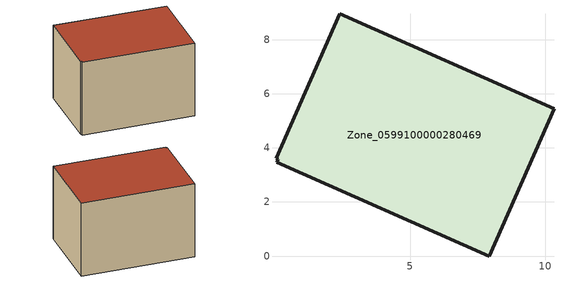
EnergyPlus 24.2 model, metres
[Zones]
Zone_0599100000280469
 floor ground (C_G): 7.92,0 0.08,3.46 0.14,3.57 0.05,3.61 2.4,8.95 10.32,5.44 z0
 wall outside (C_F): 7.92,0 10.32,5.44 2.4,8.95 0.05,3.61 0.14,3.57 0.08,3.46 7.92,0 z0:5.94
 roof outside (C_R): 0.08,3.46 7.92,0 10.32,5.44 2.4,8.95 0.05,3.61 0.14,3.57 z5.94
[BUILDING]
Pand.0599100000280469: North Axis=0; Terrain=City; Loads Convergence Tolerance Value=0.04; Temperature Convergence Tolerance Value=0.4; Solar Distribution=FullExterior; Maximum Number of Warmup Days=25; Minimum Number of Warmup Days=1
[Site:Location]
Rotterdam.The.Hague.AP_ZH_NLD Design_Conditions: Latitude=51.96; Longitude=4.45; Time Zone=1; Elevation=-4.5
[SITE:GROUNDTEMPERATURE:BUILDINGSURFACE]
18, 18, 18, 18, 18, 18, 18, 18, 18, 18, 18, 18
[MATERIAL] Thermal Absorptance=0.9; Solar Absorptance=0.7; Visible Absorptance=0.7
Name | Roughness | Thickness | Conductivity | Density | Specific Heat
G.TI.1946-1964 | MediumSmooth | 0.15 | 1 | 540 | 1210
F.TI.1946-1964 | Rough | 0.3 | 0.857143 | 1920 | 840
R.TI.1946-1964 | MediumRough | 0.2 | 0.277778 | 1500 | 1000
[CONSTRUCTION]
C_G: G.TI.1946-1964
C_F: F.TI.1946-1964
C_R: R.TI.1946-1964
[ZONE]
Zone_0599100000280469: Type=1; Multiplier=1; Ceiling Height=Autocalculate; Volume=Autocalculate; Floor Area=autocalculate; Part of Total Floor Area=Yes
[ZONEINFILTRATION:DESIGNFLOWRATE]
Infil_Zone_0599100000280469: Zone or ZoneList or Space or SpaceList=Zone_0599100000280469; Schedule=AlwaysOn; Design Flow Rate Calculation Method=Flow/Area; Flow Rate per Floor Area=0.003; Constant Term Coefficient=1; Temperature Term Coefficient=0; Velocity Term Coefficient=0; Velocity Squared Term Coefficient=0
[HVACTEMPLATE:ZONE:IDEALLOADSAIRSYSTEM]
Zone_0599100000280469: Maximum Heating Supply Air Temperature=50; Minimum Cooling Supply Air Temperature=13; Maximum Heating Supply Air Humidity Ratio=0.0156; Minimum Cooling Supply Air Humidity Ratio=0.0077; Heating Limit=NoLimit; Cooling Limit=NoLimit; Dehumidification Control Type=ConstantSensibleHeatRatio; Cooling Sensible Heat Ratio=0.7; Dehumidification Setpoint=60; Humidification Control Type=None; Humidification Setpoint=30; Outdoor Air Method=None; Outdoor Air Flow Rate per Person=0.00944; Outdoor Air Flow Rate per Zone Floor Area=0; Outdoor Air Flow Rate per Zone=0; Demand Controlled Ventilation Type=None; Outdoor Air Economizer Type=NoEconomizer; Heat Recovery Type=None; Sensible Heat Recovery Effectiveness=0.7; Latent Heat Recovery Effectiveness=0.65
[ZONECONTROL:THERMOSTAT]
ThermostatControl_Zone_0599100000280469: Zone or ZoneList=Zone_0599100000280469; Control Type Schedule=DualSetpointControlType; Control 1=Thermostat_Zone_0599100000280469; Temperature Difference Between Cutout And Setpoint=0
[THERMOSTATSETPOINT:DUALSETPOINT]
Thermostat_Zone_0599100000280469: Heating Setpoint Temperature Schedule=HeatingSetpoint_Zone_0599100000280469; Cooling Setpoint Temperature Schedule=CoolingSetpoint_Zone_0599100000280469
[SCHEDULE:COMPACT]
HeatingSetpoint_Zone_0599100000280469: Through: 12/31, For: AllDays, Until: 24:00, 21
CoolingSetpoint_Zone_0599100000280469: Through: 12/31, For: AllDays, Until: 24:00, 24
DualSetpointControlType: Through: 12/31, For: AllDays, Until: 24:00, 4
AlwaysOn: Through: 12/31, For: AllDays, Until: 24:00, 1
